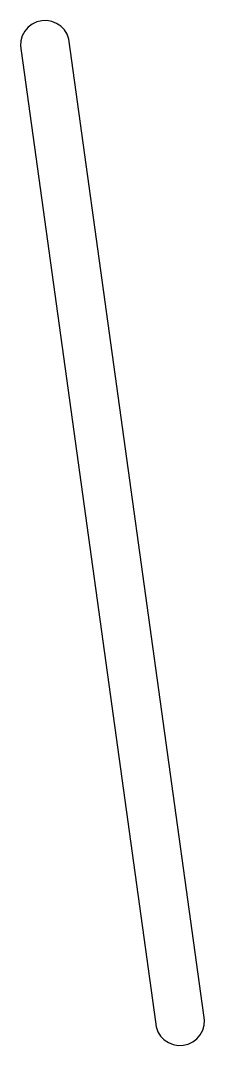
# Model space of a CAD drawing. Header units: metres. Extents: x -5 to 32, y -203 to 5.
import ezdxf

# ---------------------------------------------------------------- set-up
doc = ezdxf.new("R2010")
doc.units = ezdxf.units.M

msp = doc.modelspace()

# ---------------------------------------------------------------- linework, layer by layer
for p, q in [((-2.64018, 4.24609), (-3.46532, 3.60437)), ((-1.69969, 4.70224), (-2.64018, 4.24609)), ((-0.684891, 4.95287), (-1.69969, 4.70224)), ((0.359818, 4.98703), (-0.684891, 4.95287)), ((1.38881, 4.80324), (0.359818, 4.98703)), ((2.35713, 4.40952), (1.38881, 4.80324)), ((3.2224, 3.82309), (2.35713, 4.40952)), ((-4.13898, 2.80513), (-4.63176, 1.88329)), ((-3.46532, 3.60437), (-4.13898, 2.80513)), ((3.94685, 3.06956), (3.2224, 3.82309)), ((4.49881, 2.18188), (3.94685, 3.06956)), ((4.85414, 1.19885), (4.49881, 2.18188)), ((-4.92209, 0.879135), (-4.99731, -0.163422)), ((-4.63176, 1.88329), (-4.92209, 0.879135)), ((32.2755, -197.1), (4.85414, 1.19885)), ((-4.99731, -0.163422), (-4.85414, -1.19885)), ((-4.85414, -1.19885), (22.4241, -198.462)), ((32.4187, -198.135), (32.2755, -197.1)), ((22.4241, -198.462), (22.5672, -199.498)), ((22.5672, -199.498), (22.9226, -200.481)), ((32.0532, -200.182), (32.3435, -199.178)), ((32.3435, -199.178), (32.4187, -198.135)), ((22.9226, -200.481), (23.4745, -201.368)), ((23.4745, -201.368), (24.199, -202.122)), ((30.0616, -202.545), (30.8867, -201.903)), ((30.8867, -201.903), (31.5604, -201.104)), ((31.5604, -201.104), (32.0532, -200.182)), ((24.199, -202.122), (25.0643, -202.708)), ((25.0643, -202.708), (26.0326, -203.102)), ((26.0326, -203.102), (27.0616, -203.286)), ((27.0616, -203.286), (28.1063, -203.252)), ((28.1063, -203.252), (29.1211, -203.001)), ((29.1211, -203.001), (30.0616, -202.545))]:
    msp.add_line(p, q)

doc.saveas('drawing.dxf')
